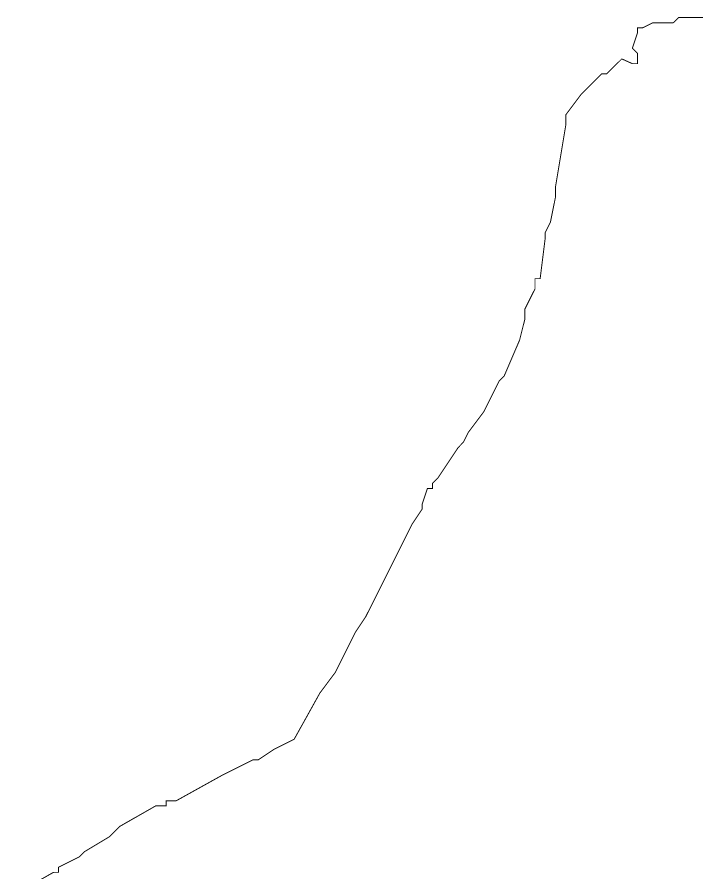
# Model space of a CAD drawing. Header units: metres. Extents: x 350969 to 355912, y 1754136 to 1757854.
# Drawn here: x 352615 to 354073, y 1756008 to 1757843 of the extents above; entities that cross this region are included whole.
import ezdxf

# ---------------------------------------------------------------- set-up
doc = ezdxf.new("R2010")
doc.units = ezdxf.units.M

msp = doc.modelspace()

# ---------------------------------------------------------------- linework, layer by layer
at = {"color": 6, "const_width": 2}
for points in [[(354022.3, 1757831), (354033.3, 1757842), (354121.1, 1757842)], [(352616.4, 1755965.2), (352693.3, 1756009.1), (352704.2, 1756009.1), (352704.3, 1756020.1), (352748.2, 1756042), (352759.2, 1756053), (352814.1, 1756086), (352836, 1756107.9), (352912.9, 1756151.8), (352934.8, 1756151.8), (352934.9, 1756162.7), (352956.8, 1756162.7), (353055.6, 1756217.6), (353121.5, 1756250.5), (353132.5, 1756250.5), (353165.4, 1756272.4), (353209.3, 1756294.4), (353264.3, 1756393.2), (353297.7, 1756438.2), (353341.2, 1756524.9), (353363.1, 1756557.8), (353462, 1756755.4), (353484, 1756788.3), (353484, 1756799.2), (353495, 1756832.2), (353506, 1756832.2), (353506, 1756843.2), (353517, 1756854.1), (353560.9, 1756920), (353571.8, 1756931), (353582.9, 1756952.9), (353615.8, 1756996.8), (353648.8, 1757062.7), (353659.7, 1757073.7), (353692.7, 1757150.5), (353703.7, 1757194.4), (353703.7, 1757216.3), (353725.7, 1757260.3), (353725.7, 1757282.2), (353736.7, 1757282.2), (353747.7, 1757370.1), (353747.7, 1757381), (353758.7, 1757403), (353769.7, 1757457.9), (353769.7, 1757479.8), (353791.7, 1757611.6), (353791.7, 1757633.5), (353824.6, 1757677.4), (353868.5, 1757721.3), (353879.5, 1757721.3), (353911.7, 1757753.4), (353934.4, 1757743.2), (353945.4, 1757743.2), (353945.4, 1757765.2), (353934.4, 1757776.2), (353945.4, 1757809.1), (353945.4, 1757820.1), (353956.4, 1757820.1), (353978.4, 1757831), (354022.3, 1757831)]]:
    msp.add_lwpolyline(points, dxfattribs=at)

doc.saveas('drawing.dxf')
